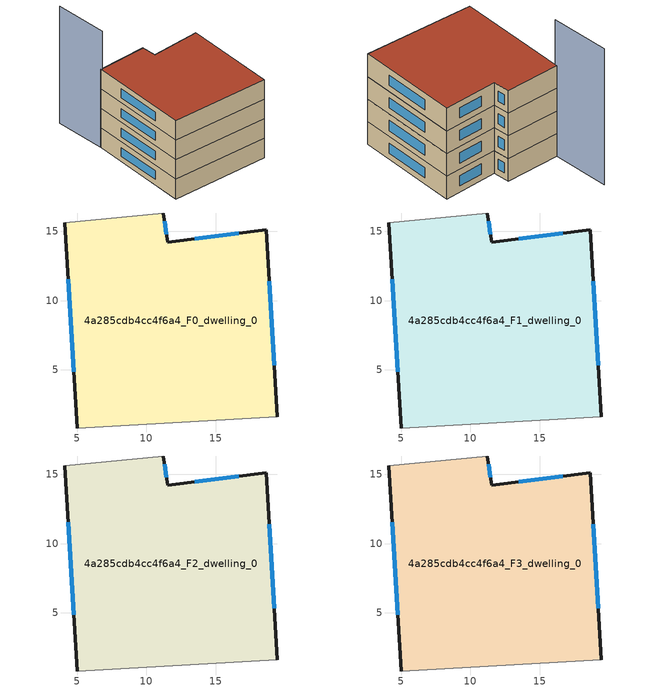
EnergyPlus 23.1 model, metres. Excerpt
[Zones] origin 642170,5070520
4a285cdb4cc4f6a4_F0_dwelling_0
 floor ground (EU_floor_Construction): 18.64,15.11 19.43,1.6 5.02,0.81 4.12,15.62 11.23,16.32 11.53,14.21 z0
 wall outside (EU_wall_Construction): 4.12,15.62 5.02,0.81 / 19.43,1.6 18.64,15.11 11.53,14.21 11.23,16.32 z0:3
 wall adiabatic (EU_wall_Construction): 5.02,0.81 19.43,1.6 / 11.23,16.32 4.12,15.62 z0:3
 window (EU_Window_Construction): 4.37,11.54 4.77,4.88 / 11.45,14.79 11.31,15.74 / 16.68,14.86 13.49,14.46 / 19.21,5.32 18.85,11.39 z0.83:2.17
4a285cdb4cc4f6a4_F1_dwelling_0
 floor to 4a285cdb4cc4f6a4_F0_dwelling_0 (EU_floor_Construction): 18.63,15.11 19.43,1.6 5.02,0.81 4.12,15.62 11.23,16.32 11.53,14.21 z3
 wall outside (EU_wall_Construction): 4.12,15.62 5.02,0.81 / 19.43,1.6 18.64,15.11 11.53,14.21 11.23,16.32 z3:6
 wall adiabatic (EU_wall_Construction): 5.02,0.81 19.43,1.6 / 11.23,16.32 4.12,15.62 z3:6
 window (EU_Window_Construction): 4.37,11.54 4.77,4.88 / 11.45,14.79 11.31,15.74 / 16.68,14.86 13.49,14.46 / 19.21,5.32 18.85,11.39 z3.83:5.17
4a285cdb4cc4f6a4_F2_dwelling_0
 floor to 4a285cdb4cc4f6a4_F1_dwelling_0 (EU_floor_Construction): 18.63,15.11 19.43,1.6 5.02,0.81 4.12,15.62 11.23,16.32 11.53,14.21 z6
 wall outside (EU_wall_Construction): 4.12,15.62 5.02,0.81 / 19.43,1.6 18.64,15.11 11.53,14.21 11.23,16.32 z6:9
 wall adiabatic (EU_wall_Construction): 5.02,0.81 19.43,1.6 / 11.23,16.32 4.12,15.62 z6:9
 window (EU_Window_Construction): 4.37,11.54 4.77,4.88 / 11.45,14.79 11.31,15.74 / 16.68,14.86 13.49,14.46 / 19.21,5.32 18.85,11.39 z6.83:8.17
4a285cdb4cc4f6a4_F3_dwelling_0
 floor to 4a285cdb4cc4f6a4_F2_dwelling_0 (EU_floor_Construction): 18.63,15.11 19.43,1.6 5.02,0.81 4.12,15.62 11.23,16.32 11.53,14.21 z9
 wall outside (EU_wall_Construction): 4.12,15.62 5.02,0.81 / 19.43,1.6 18.64,15.11 11.53,14.21 11.23,16.32 z9:12
 wall adiabatic (EU_wall_Construction): 5.02,0.81 19.43,1.6 / 11.23,16.32 4.12,15.62 z9:12
 window (EU_Window_Construction): 4.37,11.54 4.77,4.88 / 11.45,14.79 11.31,15.74 / 16.68,14.86 13.49,14.46 / 19.21,5.32 18.85,11.39 z9.83:11.17
 roof outside (EU_roof_Construction): 19.43,1.6 18.64,15.11 11.53,14.21 11.23,16.32 4.12,15.62 5.02,0.81 z12
shading: 4.16,15.36 3.15,23.05 z0:18
[Building]
EU S2 Campaign: North Axis=0; Terrain=City; Solar Distribution=FullExterior
[Site:Location]
Lyon-Bron: Latitude=45.75; Longitude=5; Time Zone=1; Elevation=198
[SizingPeriod:WeatherFileDays]
AnnualSizingPeriod: Begin Month=1; Begin Day of Month=1; End Month=12; End Day of Month=31; Day of Week for Start Day=Monday; Use Weather File Daylight Saving Period=No; Use Weather File Rain and Snow Indicators=No
[MATERIAL]
EU_InternalMass_Material: Roughness=MediumRough; Thickness=0.1; Conductivity=1; Density=1800; Specific Heat=900; Thermal Absorptance=0.9; Solar Absorptance=0.7; Visible Absorptance=0.7
[MATERIAL:NOMASS] Roughness=MediumRough; Thermal Absorptance=0.9; Solar Absorptance=0.7; Visible Absorptance=0.7
Name | Thermal Resistance
EU_wall_NoMass | 0.87146
EU_roof_NoMass | 0.842276
EU_floor_NoMass | 0.496999
[WINDOWMATERIAL:SIMPLEGLAZINGSYSTEM]
EU_Window_SimpleGlazing: UFactor=2.2525; Solar Heat Gain Coefficient=0.76; Visible Transmittance=0.76
[CONSTRUCTION]
EU_wall_Construction: EU_wall_NoMass
EU_roof_Construction: EU_roof_NoMass
EU_floor_Construction: EU_floor_NoMass
EU_InternalMass_Construction: EU_InternalMass_Material
EU_Window_Construction: EU_Window_SimpleGlazing
[ZONE] Type=1; Multiplier=1; Ceiling Height=autocalculate; Floor Area=autocalculate; Part of Total Floor Area=Yes
Name | Volume
4a285cdb4cc4f6a4_F0_dwelling_0; 4a285cdb4cc4f6a4_F1_dwelling_0; 4a285cdb4cc4f6a4_F2_dwelling_0 | 612.452
4a285cdb4cc4f6a4_F3_dwelling_0 | 1837.36
[INTERNALMASS] Construction=EU_InternalMass_Construction; Surface Area=204.151
Name | Zone or ZoneList
4a285cdb4cc4f6a4_F0_dwelling_0_EU_InternalMass | 4a285cdb4cc4f6a4_F0_dwelling_0
4a285cdb4cc4f6a4_F1_dwelling_0_EU_InternalMass | 4a285cdb4cc4f6a4_F1_dwelling_0
4a285cdb4cc4f6a4_F2_dwelling_0_EU_InternalMass | 4a285cdb4cc4f6a4_F2_dwelling_0
4a285cdb4cc4f6a4_F3_dwelling_0_EU_InternalMass | 4a285cdb4cc4f6a4_F3_dwelling_0
[OTHEREQUIPMENT] Fuel Type=Electricity; Design Level Calculation Method=Watts/Area; Power per Zone Floor Area=1; Fraction Latent=0; Fraction Radiant=0; Fraction Lost=0; Carbon Dioxide Generation Rate=0; EndUse Subcategory=EU_Step8_InternalGains
Name | Zone or ZoneList or Space or SpaceList | Schedule
EU_Step8_InternalGain_4a285cdb4cc4f6a4_F0_dwelling_0_f000 | 4a285cdb4cc4f6a4_F0_dwelling_0 | EU_Step8_GainSchedule_4a285cdb4cc4f6a4_F0_dwelling_0_f000
EU_Step8_InternalGain_4a285cdb4cc4f6a4_F1_dwelling_0_f000 | 4a285cdb4cc4f6a4_F1_dwelling_0 | EU_Step8_GainSchedule_4a285cdb4cc4f6a4_F1_dwelling_0_f000
EU_Step8_InternalGain_4a285cdb4cc4f6a4_F2_dwelling_0_f000 | 4a285cdb4cc4f6a4_F2_dwelling_0 | EU_Step8_GainSchedule_4a285cdb4cc4f6a4_F2_dwelling_0_f000
EU_Step8_InternalGain_4a285cdb4cc4f6a4_F3_dwelling_0_f000 | 4a285cdb4cc4f6a4_F3_dwelling_0 | EU_Step8_GainSchedule_4a285cdb4cc4f6a4_F3_dwelling_0_f000
[ZONEVENTILATION:DESIGNFLOWRATE] Schedule=EU_AlwaysOn; Design Flow Rate Calculation Method=AirChanges/Hour; Air Changes per Hour=0.425; Ventilation Type=Natural; Fan Pressure Rise=0; Fan Total Efficiency=1; Constant Term Coefficient=1; Temperature Term Coefficient=0; Velocity Term Coefficient=0; Velocity Squared Term Coefficient=0; Minimum Indoor Temperature=-100; Maximum Indoor Temperature=100; Delta Temperature=-100; Minimum Outdoor Temperature=-100; Maximum Outdoor Temperature=100; Maximum Wind Speed=40
Name | Zone or ZoneList or Space or SpaceList
EU_ConstantAir_4a285cdb4cc4f6a4_F0_dwelling_0 | 4a285cdb4cc4f6a4_F0_dwelling_0
EU_ConstantAir_4a285cdb4cc4f6a4_F1_dwelling_0 | 4a285cdb4cc4f6a4_F1_dwelling_0
EU_ConstantAir_4a285cdb4cc4f6a4_F2_dwelling_0 | 4a285cdb4cc4f6a4_F2_dwelling_0
EU_ConstantAir_4a285cdb4cc4f6a4_F3_dwelling_0 | 4a285cdb4cc4f6a4_F3_dwelling_0
[HVACTEMPLATE:THERMOSTAT] Constant Heating Setpoint=20; Constant Cooling Setpoint=50
EU_HeatOnly_4a285cdb4cc4f6a4_F0_dwelling_0; EU_HeatOnly_4a285cdb4cc4f6a4_F1_dwelling_0; EU_HeatOnly_4a285cdb4cc4f6a4_F2_dwelling_0; EU_HeatOnly_4a285cdb4cc4f6a4_F3_dwelling_0
[HVACTEMPLATE:ZONE:IDEALLOADSAIRSYSTEM] System Availability Schedule=EU_AlwaysOn; Maximum Heating Supply Air Temperature=50; Minimum Cooling Supply Air Temperature=13; Maximum Heating Supply Air Humidity Ratio=0.0156; Minimum Cooling Supply Air Humidity Ratio=0.0077; Heating Limit=NoLimit; Cooling Limit=NoLimit; Heating Availability Schedule=EU_AlwaysOn; Cooling Availability Schedule=EU_CoolingOff; Dehumidification Control Type=ConstantSensibleHeatRatio; Cooling Sensible Heat Ratio=0.7; Dehumidification Setpoint=60; Humidification Control Type=None; Humidification Setpoint=30; Outdoor Air Method=None; Outdoor Air Flow Rate per Person=0.00944; Outdoor Air Flow Rate per Zone Floor Area=0; Outdoor Air Flow Rate per Zone=0; Demand Controlled Ventilation Type=None; Outdoor Air Economizer Type=NoEconomizer; Heat Recovery Type=None; Sensible Heat Recovery Effectiveness=0.7; Latent Heat Recovery Effectiveness=0.65
Name | Template Thermostat
4a285cdb4cc4f6a4_F0_dwelling_0 | EU_HeatOnly_4a285cdb4cc4f6a4_F0_dwelling_0
4a285cdb4cc4f6a4_F1_dwelling_0 | EU_HeatOnly_4a285cdb4cc4f6a4_F1_dwelling_0
4a285cdb4cc4f6a4_F2_dwelling_0 | EU_HeatOnly_4a285cdb4cc4f6a4_F2_dwelling_0
4a285cdb4cc4f6a4_F3_dwelling_0 | EU_HeatOnly_4a285cdb4cc4f6a4_F3_dwelling_0
[SIZING:ZONE] Zone Cooling Design Supply Air Temperature Input Method=SupplyAirTemperature; Zone Cooling Design Supply Air Temperature=13; Zone Heating Design Supply Air Temperature Input Method=SupplyAirTemperature; Zone Heating Design Supply Air Temperature=50; Zone Cooling Design Supply Air Humidity Ratio=0.008; Zone Heating Design Supply Air Humidity Ratio=0.008; Cooling Design Air Flow Method=DesignDay; Cooling Design Air Flow Rate=0; Cooling Minimum Air Flow per Zone Floor Area=0.000762; Cooling Minimum Air Flow=0; Cooling Minimum Air Flow Fraction=0.2; Heating Design Air Flow Method=DesignDay; Heating Design Air Flow Rate=0; Heating Maximum Air Flow per Zone Floor Area=0.002032; Heating Maximum Air Flow=0.141576; Heating Maximum Air Flow Fraction=0.3; Account for Dedicated Outdoor Air System=No; Dedicated Outdoor Air System Control Strategy=NeutralSupplyAir; Dedicated Outdoor Air Low Setpoint Temperature for Design=autosize; Dedicated Outdoor Air High Setpoint Temperature for Design=autosize; Zone Load Sizing Method=Sensible Load Only No Latent Load; Zone Latent Cooling Design Supply Air Humidity Ratio Input Method=HumidityRatioDifference; Zone Cooling Design Supply Air Humidity Ratio Difference=0.005; Zone Latent Heating Design Supply Air Humidity Ratio Input Method=HumidityRatioDifference; Zone Humidification Design Supply Air Humidity Ratio Difference=0.005
4a285cdb4cc4f6a4_F0_dwelling_0; 4a285cdb4cc4f6a4_F1_dwelling_0; 4a285cdb4cc4f6a4_F2_dwelling_0; 4a285cdb4cc4f6a4_F3_dwelling_0
[SCHEDULE:CONSTANT]
Name | Hourly Value
EU_AlwaysOn | 1
EU_CoolingOff | 0
[SCHEDULE:FILE] Column Number=1; Rows to Skip at Top=0; Number of Hours of Data=8760; Column Separator=Comma; Interpolate to Timestep=No; Minutes per Item=60; Adjust Schedule for Daylight Savings=Yes
Name | File
EU_Step8_GainSchedule_4a285cdb4cc4f6a4_F0_dwelling_0_f000 | ../../schedules/4a285cdb4cc4f6a4/4a285cdb4cc4f6a4_F0_dwelling_0_f000_gain.csv
EU_Step8_GainSchedule_4a285cdb4cc4f6a4_F1_dwelling_0_f000 | ../../schedules/4a285cdb4cc4f6a4/4a285cdb4cc4f6a4_F1_dwelling_0_f000_gain.csv
EU_Step8_GainSchedule_4a285cdb4cc4f6a4_F2_dwelling_0_f000 | ../../schedules/4a285cdb4cc4f6a4/4a285cdb4cc4f6a4_F2_dwelling_0_f000_gain.csv
EU_Step8_GainSchedule_4a285cdb4cc4f6a4_F3_dwelling_0_f000 | ../../schedules/4a285cdb4cc4f6a4/4a285cdb4cc4f6a4_F3_dwelling_0_f000_gain.csv
